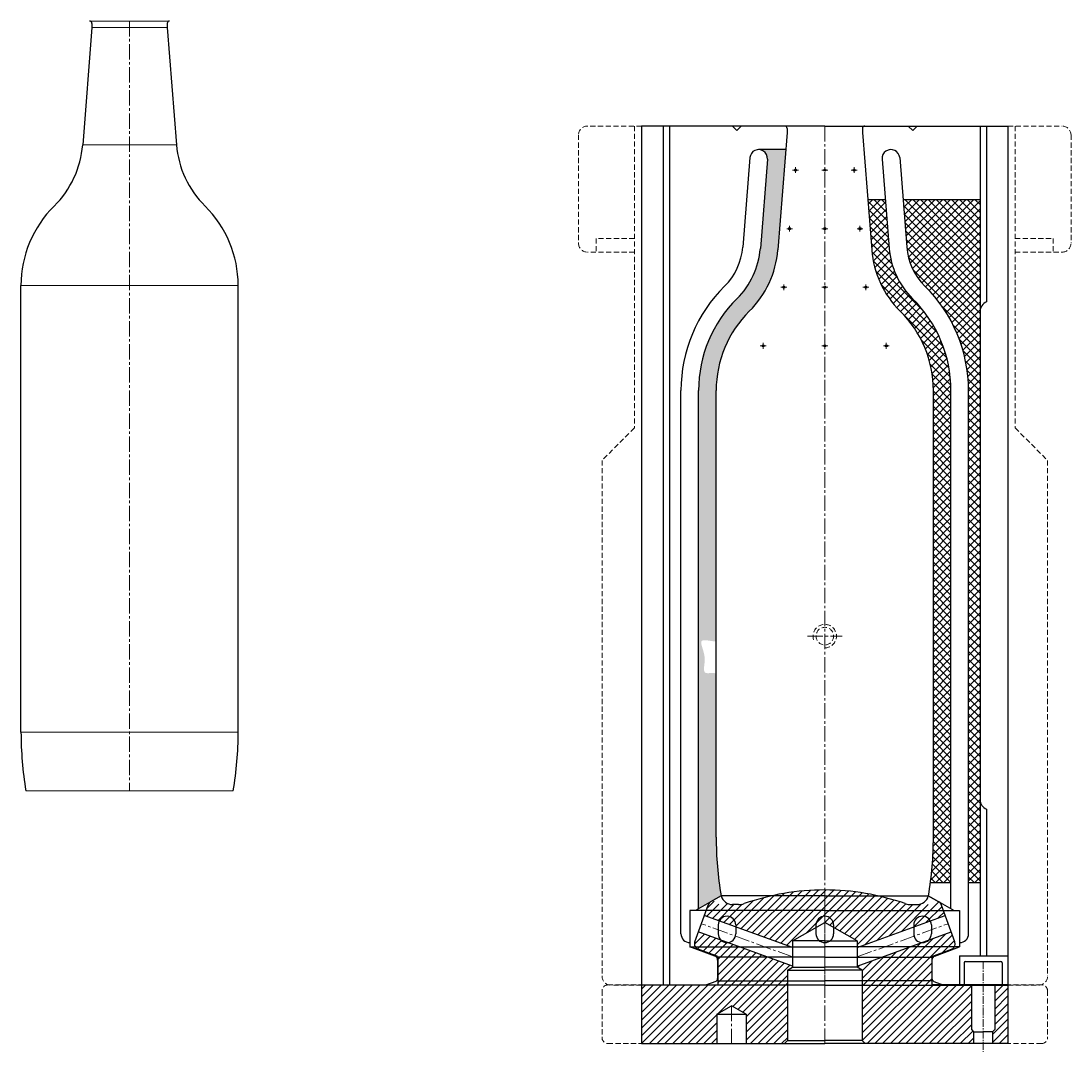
# Model space of a CAD drawing. Extents: x -409 to 884, y -94 to 506.
# Drawn here: x 526 to 884.2, y 89.7 to 441.4 of the extents above; entities that cross this region are included whole.
import ezdxf

# ---------------------------------------------------------------- set-up
doc = ezdxf.new("R2010")
doc.units = 0
doc.header["$LTSCALE"] = 7
doc.header["$MEASUREMENT"] = 0
doc.linetypes.add('CENTER2', pattern=[1.125, 0.75, -0.125, 0.125, -0.125])
doc.linetypes.add('HIDDEN', pattern=[0.375, 0.25, -0.125])
doc.layers.get('0').update_dxf_attribs({"linetype": 'CONTINUOUS', "lineweight": 15})
for name, color, linetype, lineweight in [('1', 1, 'CENTER2', 15), ('2', 2, 'HIDDEN', 15), ('3', 3, 'CONTINUOUS', 30), ('8', 251, 'CONTINUOUS', 15)]:
    doc.layers.add(name, color=color, linetype=linetype, lineweight=lineweight)

# ---------------------------------------------------------------- blocks, each defined once
blk = doc.blocks.new('A$C58FE73AA')
at = {"layer": '8'}
h = blk.add_hatch(dxfattribs=at)
h.set_pattern_fill('ANSI31', color=4, scale=15)
h.set_pattern_definition([(45, (-475.4905315174892, -327.8397682647778), (-1.325825214724776, 1.325825214724777), [])])
h.paths.add_polyline_path([(39.20000061478248, 12.87638858558421), (44.2000006147826, 15.76313993153281), (49.20000061478248, 12.87638858558461), (49.20000061478248, 2.87638858558455), (62.25000061478278, 2.876388585584493), (63.25000061478278, 3.876388585584493), (63.25000061478289, 27.87638858558466), (65.00000061478289, 28.88675155666641), (65.00000061478289, 29.24997085939856), (32.83434869703342, 40.95731072322656), (31.62061537321108, 37.62260582278498, 0.4142135623730909), (32.81596032813155, 35.05918029456188), (39.50000061478289, 32.62638858558455), (39.50000061478289, 22.87638858558455), (13.50000061478295, 22.87638858558432), (13.50000061478295, 2.876388585584607), (39.20000061478248, 2.87638858558455)])
h.paths.add_polyline_path([(76.00000061478289, 44.22724154667048), (76.00000061478289, 55.27638858558458, 0.08428087838683045), (48.52812610795382, 50.61255268773607, -0.08428087838684531), (46.5479839609896, 50.27638858559015), (44.54798396098971, 50.27638858559055, -0.1382005319483572), (42.45954578907612, 50.86487484502163, -0.4478549207148344), (38.07692440344255, 51.77638858559112), (37.0554635470117, 51.18664788516412, 0.1763269807084717), (36.17607830543989, 50.13863736424662), (34.88646955698749, 46.59546644794239), (65.00000061478289, 35.63503749425394), (65.00000061478289, 37.87638858558489)])
h.paths.add_polyline_path([(115.823922924126, 50.13863736424656, 0.176326980708466), (114.9445376825541, 51.18664788516412), (113.9230768261232, 51.77638858559112, -0.4478549207142843), (109.5404554404941, 50.86487484501833, -0.1382005319487367), (107.4520172685753, 50.27638858558458), (105.4520172685753, 50.27638858558458, -0.08428087838684316), (103.4718751216113, 50.6125526877309, 0.08428087838683136), (76.00000061478289, 55.27638858558458), (76.00000061478289, 44.22724154667048), (87.00000061478289, 37.87638858558489), (87.00000061478289, 35.63503749425394), (117.1135316725783, 46.59546644794239)])
h.paths.add_polyline_path([(125.9984658812415, 22.87638858558438), (112.5000006147829, 22.87638858558455), (112.5000006147829, 32.62638858558455), (119.1840409014342, 35.05918029456194, 0.4142135623730929), (120.3793858563548, 37.62260582278503), (119.1656525325324, 40.95731072322656), (87.00000061478278, 29.2499708593985), (87.00000061478278, 28.88675155666647), (88.75000061478289, 27.87638858558466), (88.750000614783, 3.876388585584493), (89.750000614783, 2.876388585584493), (125.9984658812417, 2.876388585584607), (125.9984658812415, 7.626388585584493)])
h.paths.add_polyline_path([(138.5000006147828, 22.87638858558427), (133.9984658812415, 22.87638858558432), (133.9984658812415, 7.62638858558455), (133.9984658812413, 2.876388585584607), (138.5000006147828, 2.876388585584607)])
h.paths.add_polyline_path([(133.9984658812415, 7.62638858558455), (133.2484658812417, 6.876388585584436), (133.2484658812428, 2.876388585584607), (133.9984658812413, 2.876388585584607)])
h.paths.add_polyline_path([(126.7484658812415, 6.876388585584266), (125.9984658812415, 7.62638858558455), (125.9984658812417, 2.876388585584607), (126.7484658812414, 2.876388585584607)])
h.paths.add_polyline_path([(39.31785775763962, 19.25356099289144), (47.33214347192535, 19.25356099289144), (47.33214347192535, 23.75356099289144), (39.31785775763962, 23.75356099289144)], flags=24)
h.paths.add_polyline_path([(56.99191102051208, 5.297817157013185), (56.99191102051208, 10.45496001415603), (52.49191102051208, 10.45496001415603), (52.49191102051208, 5.297817157013185)], flags=24)
h.paths.add_polyline_path([(97.90049541583659, 12.39781715701309), (97.90049541583659, 18.35496001415595), (93.40049541583659, 18.35496001415595), (93.40049541583659, 12.39781715701309)], flags=24)
h.paths.add_polyline_path([(105.3331029481345, 17.45496001415614), (105.3331029481345, 23.29781715701324), (100.8331029481345, 23.29781715701324), (100.8331029481345, 17.45496001415614)], flags=24)
at = {"layer": '1', "color": 4}
for p, q in [((76.00000061478289, 55.27638858558458), (76.00000061478289, 2.876388585584493)), ((65.000000614783, 32.44250417682633), (33.86040912701048, 43.77638858558453)), ((87.00000061478278, 32.44250417682633), (118.1395921025554, 43.77638858558453)), ((44.20000061478248, 15.76313993153286), (44.20000061478248, 2.876388585584436))]:
    blk.add_line(p, q, dxfattribs=at)
at = {"layer": '1', "color": 4, "ltscale": 0.5}
blk.add_line((129.9984658812414, 30.8763885855841), (129.9984658812417, 2.107181558130833e-07), dxfattribs=at)
at = {"layer": '2', "color": 4}
for p, q in [((36.17607830543989, 50.13863736424656), (36.42504860881991, 50.82267765089796)), ((37.05546354701181, 51.18664788516412), (36.42504860881991, 50.82267765089796)), ((114.944537682554, 51.18664788516412), (115.5749526207458, 50.82267765089796)), ((115.8239229241258, 50.13863736424656), (115.5749526207458, 50.82267765089796)), ((2.000000614782891, 22.87638858558427), (13.50000061478295, 22.87638858558432)), ((150.0000006147829, 22.87638858558427), (138.5000006147828, 22.87638858558432)), ((6.147828912617115e-07, 20.87638858558427), (6.147828912617115e-07, 4.876388585584607)), ((152.0000006147829, 20.87638858558427), (152.0000006147828, 4.876388585584607)), ((2.000000614782891, 2.876388585584607), (13.50000061478289, 2.876388585584607)), ((150.0000006147829, 2.876388585584607), (138.5000006147829, 2.876388585584607))]:
    blk.add_line(p, q, dxfattribs=at)
for centre, start, end in [((2.000000614782891, 20.87638858558427), 90, 180), ((150.0000006147829, 20.87638858558427), 0, 90), ((2.000000614782891, 4.876388585584607), 180, 270), ((150.0000006147829, 4.876388585584607), 270, 0)]:
    blk.add_arc(centre, 2, start, end, dxfattribs=at)
at = {"layer": '3', "color": 4}
for p, q in [((40.67500061477352, 53.27638858557816), (37.0554635470117, 51.18664788516412)), ((57.86251142829207, 53.27638858558799), (40.67500061478285, 53.27638858559123)), ((46.54798396098971, 50.27638858559015), (44.54798396098971, 50.27638858559055)), ((94.13748980125803, 53.27638858558799), (111.3250006147829, 53.27638858559123)), ((105.4520172685753, 50.27638858558458), (107.4520172685753, 50.27638858558458)), ((111.3250006147923, 53.27638858557816), (114.9445376825541, 51.18664788516412)), ((31.62061537321108, 37.62260582278503), (36.17607830543989, 50.13863736424656)), ((65.000000614783, 35.63503749425388), (34.88646955698749, 46.59546644794239)), ((87.00000061478278, 35.63503749425388), (117.1135316725783, 46.59546644794239)), ((120.3793858563548, 37.62260582278503), (115.8239229241258, 50.13863736424656)), ((65.00000061478289, 37.87638858558489), (76.00000061478289, 44.22724154667048)), ((65.00000061478289, 37.87638858558489), (76.00000061478289, 44.22724154667048)), ((87.00000061478289, 37.87638858558489), (76.00000061478289, 44.22724154667048)), ((65.000000614783, 29.2499708593985), (32.83434869703342, 40.95731072322656)), ((87.00000061478278, 29.2499708593985), (119.1656525325323, 40.95731072322656)), ((76.00000061478289, 37.87638858558489), (65.00000061478289, 37.87638858558489)), ((65.00000061478289, 37.87638858558489), (65.00000061478289, 28.88675155666647)), ((76.00000061478289, 37.87638858558489), (65.00000061478289, 37.87638858558489)), ((76.00000061478289, 37.87638858558489), (87.00000061478289, 37.87638858558489)), ((87.00000061478289, 37.87638858558489), (87.00000061478278, 28.88675155666647)), ((39.50000061478289, 32.62638858558455), (32.8159603281315, 35.05918029456183)), ((112.5000006147829, 32.62638858558455), (119.1840409014342, 35.05918029456183)), ((63.25000061478278, 27.87638858558461), (65.000000614783, 28.88675155666647)), ((65.000000614783, 28.88675155666647), (76.00000061478289, 28.88675155666647)), ((87.00000061478278, 28.88675155666647), (76.00000061478289, 28.88675155666647)), ((88.750000614783, 27.87638858558461), (87.00000061478278, 28.88675155666647)), ((123.9984658812414, 30.87638858558438), (135.9984658812414, 30.87638858558398)), ((63.25000061478266, 27.87638858558449), (76.00000061478266, 27.87638858558449)), ((88.750000614783, 27.87638858558461), (76.00000061478312, 27.87638858558449)), ((13.50000061478295, 22.87638858558438), (13.50000061478295, 2.876388585584664)), ((13.50000061478295, 22.87638858558432), (39.50000061478289, 22.87638858558455)), ((138.5000006147828, 22.87638858558427), (112.5000006147829, 22.87638858558455)), ((138.5000006147828, 22.87638858558438), (138.5000006147828, 2.87638858558455)), ((39.2000006147826, 12.87638858558427), (44.2000006147826, 15.76313993153275)), ((49.20000061478248, 12.87638858558461), (44.20000061478271, 15.76313993153275)), ((39.20000061478328, 12.8763885855854), (49.20000061478248, 12.87638858558461)), ((125.9984658812415, 7.62638858558455), (126.7484658812415, 6.876388585584266)), ((133.9984658812415, 7.62638858558455), (133.2484658812417, 6.876388585584436)), ((63.25000061478278, 3.876388585584493), (62.25000061478278, 2.876388585584493)), ((63.25000061478278, 3.876388585584493), (76.00000061478266, 3.876388585584493)), ((88.750000614783, 3.876388585584493), (76.00000061478312, 3.876388585584493)), ((88.750000614783, 3.876388585584493), (89.750000614783, 2.876388585584493)), ((126.7484658812415, 6.876388585584266), (129.9984658812415, 6.876388585584436)), ((126.7484658812415, 6.876388585584266), (126.7484658812414, 2.87638858558455)), ((133.2484658812417, 6.876388585584436), (129.9984658812415, 6.87638858558455)), ((133.2484658812417, 6.876388585584436), (133.2484658812428, 2.87638858558455)), ((13.50000061478289, 2.876388585584607), (76.00000061478266, 2.876388585584493)), ((138.5000006147829, 2.876388585584607), (76.00000061478312, 2.876388585584493))]:
    blk.add_line(p, q, dxfattribs=at)
at = {"layer": '3', "color": 4, "ltscale": 0.5}
for p, q in [((39.50000061478289, 32.62638858558455), (39.50000061478289, 22.87638858558455)), ((112.5000006147829, 32.62638858558455), (112.5000006147829, 22.87638858558455)), ((123.4984658812412, 30.37638858558432), (123.4984658812415, 22.87638858558432)), ((136.4984658812413, 30.3763885855841), (136.4984658812415, 22.87638858558415)), ((63.25000061478289, 27.87638858558444), (63.25000061478278, 3.876388585584493)), ((88.75000061478289, 27.87638858558455), (88.750000614783, 3.876388585584493)), ((125.9984658812415, 22.87638858558432), (125.9984658812415, 7.626388585584493)), ((133.9984658812415, 22.87638858558427), (133.9984658812415, 7.62638858558455)), ((39.20000061478248, 12.87638858558421), (39.20000061478248, 2.876388585584436)), ((49.20000061478248, 12.87638858558461), (49.20000061478248, 2.876388585584436))]:
    blk.add_line(p, q, dxfattribs=at)
at = {"layer": '3', "color": 4}
for centre, radius, start, end in [((76.00000061477107, -27.96573991196402), 83.2421284975486, 89.99999999998697, 109.2702134542811), ((76.00000061477914, -27.96573991196402), 83.2421284975486, 70.72978654570758, 89.99999999999675), ((38.0554635470117, 49.45459707759522), 2, 120.0000000000005, 160.0000000000005), ((44.54798396099051, 54.27638858559055), 4, 194.47751218592, 269.999999999987), ((46.54798396099085, 56.27638858559015), 6, 269.999999999987, 289.270213454281), ((105.4520172685753, 56.27638858558458), 6, 250.7297865457076, 270), ((107.4520172685753, 54.27638858558458), 4, 270, 345.5224878140697), ((113.9445376825541, 49.45459707759522), 2, 19.99999999999648, 59.99999999999946), ((33.50000061478289, 36.93856553613369), 2, 160.0000000000005, 250.0000000000005), ((118.5000006147829, 36.93856553613369), 2, 290.0000000000037, 19.99999999999648), ((123.9984658812414, 30.37638858558432), 0.5, 90, 180)]:
    blk.add_arc(centre, radius, start, end, dxfattribs=at)
at = {"layer": '3', "color": 4, "ltscale": 0.5}
blk.add_arc((135.9984658812414, 30.3763885855841), 0.5, 0, 90, dxfattribs=at)
blk = doc.blocks.new('A$C1FF87E28')
at = {"layer": '8'}
h = blk.add_hatch(dxfattribs=at)
h.set_pattern_fill('DOTS', color=256, scale=15)
h.set_pattern_definition([(0, (-229.2560756826887, 5.524689493625374), (0.46875, 0.9375), [0, -0.9375])])
h.paths.add_polyline_path([(68.78781716169425, 276.4769556047732), (68.92715867925716, 284.582900907303), (65.17771261421035, 284.647354032167), (65.03837109664744, 276.5414087296371)], flags=24)
h.paths.add_polyline_path([(42.34285739557907, 154.4209511372199), (45.5571431098648, 154.4209511372199), (45.5571431098648, 158.9209511372199), (42.34285739557907, 158.9209511372199)], flags=24)
h.paths.add_polyline_path([(46.38829575380458, 31.23191397146989), (46.38829575380458, 39.05334254289846), (42.63829575380458, 39.05334254289846), (42.63829575380458, 31.23191397146989)], flags=24)
edge = h.paths.add_edge_path()
edge.add_line((46.95000025272208, 106.2801713184245), (46.86616933435721, 106.3049625335512))
edge.add_line((46.86616933435721, 106.3049625335512), (46.78316725007545, 106.3284138693048))
edge.add_line((46.78316725007545, 106.3284138693048), (46.70076010047126, 106.3504349940263))
edge.add_line((46.70076010047126, 106.3504349940263), (46.61871398615409, 106.3709355760528))
edge.add_line((46.61871398615409, 106.3709355760528), (46.53679500770835, 106.3898252837269))
edge.add_line((46.53679500770835, 106.3898252837269), (46.45476926574423, 106.4070137853863))
edge.add_line((46.45476926574423, 106.4070137853863), (46.37240286085802, 106.4224107493711))
edge.add_line((46.37240286085802, 106.4224107493711), (46.28946189364876, 106.4359258440217))
edge.add_line((46.28946189364876, 106.4359258440217), (46.2057124647132, 106.4474687376772))
edge.add_line((46.2057124647132, 106.4474687376772), (46.12092067465414, 106.4569490986777))
edge.add_line((46.12092067465414, 106.4569490986777), (46.03490112640668, 106.4643099560306))
edge.add_line((46.03490112640668, 106.4643099560306), (45.94771045455713, 106.4696608119101))
edge.add_line((45.94771045455713, 106.4696608119101), (45.85948063842181, 106.4731629917752))
edge.add_line((45.85948063842181, 106.4731629917752), (45.77034368152192, 106.4749778377342))
edge.add_line((45.77034368152192, 106.4749778377342), (45.68043158737737, 106.4752666918957))
edge.add_line((45.68043158737737, 106.4752666918957), (45.58987635951149, 106.4741908963682))
edge.add_line((45.58987635951149, 106.4741908963682), (45.4988100014441, 106.4719117932602))
edge.add_line((45.4988100014441, 106.4719117932602), (45.40736451669829, 106.4685907246803))
edge.add_line((45.40736451669829, 106.4685907246803), (45.31567190879309, 106.4643890327368))
edge.add_line((45.31567190879309, 106.4643890327368), (45.22386418125149, 106.4594680595382))
edge.add_line((45.22386418125149, 106.4594680595382), (45.13207333759271, 106.4539891471933))
edge.add_line((45.13207333759271, 106.4539891471933), (45.04043138134551, 106.4481136378098))
edge.add_line((45.04043138134551, 106.4481136378098), (44.94907031601093, 106.4420028734977))
edge.add_line((44.94907031601093, 106.4420028734977), (44.85812214514226, 106.4358181963642))
edge.add_line((44.85812214514226, 106.4358181963642), (44.76771887224891, 106.4297209485189))
edge.add_line((44.76771887224891, 106.4297209485189), (44.67799250082436, 106.4238724720681))
edge.add_line((44.67799250082436, 106.4238724720681), (44.58907503441714, 106.4184341091227))
edge.add_line((44.58907503441714, 106.4184341091227), (44.50109847655136, 106.4135672017903))
edge.add_line((44.50109847655136, 106.4135672017903), (44.4141948307381, 106.4094330921794))
edge.add_line((44.4141948307381, 106.4094330921794), (44.32849610050044, 106.4061931223984))
edge.add_line((44.32849610050044, 106.4061931223984), (44.24413428936015, 106.4040086345559))
edge.add_line((44.24413428936015, 106.4040086345559), (44.1612414008419, 106.4030409707604))
edge.add_line((44.1612414008419, 106.4030409707604), (44.07994943846234, 106.4034514731205))
edge.add_line((44.07994943846234, 106.4034514731205), (44.00039040574438, 106.4054014837445))
edge.add_line((44.00039040574438, 106.4054014837445), (43.92269630620933, 106.4090523447411))
edge.add_line((43.92269630620933, 106.4090523447411), (43.84699914337904, 106.4145653982186))
edge.add_line((43.84699914337904, 106.4145653982186), (43.7734309207749, 106.4221019862857))
edge.add_line((43.7734309207749, 106.4221019862857), (43.70212364191804, 106.4318234510508))
edge.add_line((43.70212364191804, 106.4318234510508), (43.63320931032985, 106.4438911346223))
edge.add_line((43.63320931032985, 106.4438911346223), (43.5668199295315, 106.4584663791091))
edge.add_line((43.5668199295315, 106.4584663791091), (43.5030875030435, 106.4757105266192))
edge.add_line((43.5030875030435, 106.4757105266192), (43.44214403438849, 106.4957849192612))
edge.add_line((43.44214403438849, 106.4957849192612), (43.38412152708798, 106.5188508991437))
edge.add_line((43.38412152708798, 106.5188508991437), (43.32915198466117, 106.5450698083757))
edge.add_line((43.32915198466117, 106.5450698083757), (43.27736581024749, 106.5746011384038))
edge.add_line((43.27736581024749, 106.5746011384038), (43.22880990952302, 106.6075078254237))
edge.add_line((43.22880990952302, 106.6075078254237), (43.18340849736842, 106.6437109277752))
edge.add_line((43.18340849736842, 106.6437109277752), (43.14107598383953, 106.6831201656375))
edge.add_line((43.14107598383953, 106.6831201656375), (43.10172677898896, 106.7256452591919))
edge.add_line((43.10172677898896, 106.7256452591919), (43.0652752928732, 106.7711959286173))
edge.add_line((43.0652752928732, 106.7711959286173), (43.03163593554473, 106.8196818940945))
edge.add_line((43.03163593554473, 106.8196818940945), (43.00072311705964, 106.8710128758021))
edge.add_line((43.00072311705964, 106.8710128758021), (42.97245124747161, 106.9250985939213))
edge.add_line((42.97245124747161, 106.9250985939213), (42.94673473683412, 106.9818487686332))
edge.add_line((42.94673473683412, 106.9818487686332), (42.92348799520369, 107.0411731201143))
edge.add_line((42.92348799520369, 107.0411731201143), (42.90262543263356, 107.1029813685471))
edge.add_line((42.90262543263356, 107.1029813685471), (42.88406145917821, 107.1671832341114))
edge.add_line((42.88406145917821, 107.1671832341114), (42.86771048489157, 107.2336884369873))
edge.add_line((42.86771048489157, 107.2336884369873), (42.85348691982972, 107.302406697351))
edge.add_line((42.85348691982972, 107.302406697351), (42.84130517404537, 107.3732477353893))
edge.add_line((42.84130517404537, 107.3732477353893), (42.83107965759439, 107.4461212712755))
edge.add_line((42.83107965759439, 107.4461212712755), (42.82272478052994, 107.5209370251949))
edge.add_line((42.82272478052994, 107.5209370251949), (42.81615495290731, 107.5976047173241))
edge.add_line((42.81615495290731, 107.5976047173241), (42.81128458478042, 107.6760340678454))
edge.add_line((42.81128458478042, 107.6760340678454), (42.80802808620433, 107.7561347969341))
edge.add_line((42.80802808620433, 107.7561347969341), (42.80629986723289, 107.837816624774))
edge.add_line((42.80629986723289, 107.837816624774), (42.80601433792077, 107.9209892715458))
edge.add_line((42.80601433792077, 107.9209892715458), (42.80708590832245, 108.0055624574304))
edge.add_line((42.80708590832245, 108.0055624574304), (42.80942898849264, 108.0914459026027))
edge.add_line((42.80942898849264, 108.0914459026027), (42.8129579884851, 108.1785493272405))
edge.add_line((42.8129579884851, 108.1785493272405), (42.81758731835481, 108.2667824515371))
edge.add_line((42.81758731835481, 108.2667824515371), (42.82323138815593, 108.3560549956634))
edge.add_line((42.82323138815593, 108.3560549956634), (42.82980460794334, 108.4462766797941))
edge.add_line((42.82980460794334, 108.4462766797941), (42.83722138777131, 108.5373572241197))
edge.add_line((42.83722138777131, 108.5373572241197), (42.84539613769397, 108.6292063488202))
edge.add_line((42.84539613769397, 108.6292063488202), (42.85424326776547, 108.7217337740472))
edge.add_line((42.85424326776547, 108.7217337740472), (42.86367718804195, 108.8148492200313))
edge.add_line((42.86367718804195, 108.8148492200313), (42.87361230857488, 108.9084624069268))
edge.add_line((42.87361230857488, 108.9084624069268), (42.88396303941948, 109.0024830548644))
edge.add_line((42.88396303941948, 109.0024830548644), (42.8946437906348, 109.0968208841293))
edge.add_line((42.8946437906348, 109.0968208841293), (42.90556897226509, 109.1913856147886))
edge.add_line((42.90556897226509, 109.1913856147886), (42.91665299438063, 109.2860869671442))
edge.add_line((42.91665299438063, 109.2860869671442), (42.92781026702215, 109.3808346612768))
edge.add_line((42.92781026702215, 109.3808346612768), (42.93895520024847, 109.4755384173991))
edge.add_line((42.93895520024847, 109.4755384173991), (42.95000220411424, 109.5701079556791))
edge.add_line((42.95000220411424, 109.5701079556791), (42.96086568867469, 109.6644529963236))
edge.add_line((42.96086568867469, 109.6644529963236), (42.97146006398003, 109.7584832594859))
edge.add_line((42.97146006398003, 109.7584832594859), (42.98169974009187, 109.8521084653874))
edge.add_line((42.98169974009187, 109.8521084653874), (42.99149912705985, 109.9452383341593))
edge.add_line((42.99149912705985, 109.9452383341593), (43.00077263493773, 110.0377825859872))
edge.add_line((43.00077263493773, 110.0377825859872), (43.00943467378278, 110.1296509410822))
edge.add_line((43.00943467378278, 110.1296509410822), (43.0173996536472, 110.2207531195968))
edge.add_line((43.0173996536472, 110.2207531195968), (43.02458198458794, 110.3109988417236))
edge.add_line((43.02458198458794, 110.3109988417236), (43.03090791786008, 110.4003128029145))
edge.add_line((43.03090791786008, 110.4003128029145), (43.0363670073063, 110.4886997558091))
edge.add_line((43.0363670073063, 110.4886997558091), (43.0409698733194, 110.5761910954005))
edge.add_line((43.0409698733194, 110.5761910954005), (43.04472715055374, 110.66281823471))
edge.add_line((43.04472715055374, 110.66281823471), (43.0476494736651, 110.7486125867659))
edge.add_line((43.0476494736651, 110.7486125867659), (43.04974747730864, 110.8336055645738))
edge.add_line((43.04974747730864, 110.8336055645738), (43.05103179614071, 110.9178285811873))
edge.add_line((43.05103179614071, 110.9178285811873), (43.05151306481588, 111.0013130496083))
edge.add_line((43.05151306481588, 111.0013130496083), (43.05120191799006, 111.0840903828632))
edge.add_line((43.05120191799006, 111.0840903828632), (43.05010899031851, 111.1661919939839))
edge.add_line((43.05010899031851, 111.1661919939839), (43.04824491645701, 111.2476492959872))
edge.add_line((43.04824491645701, 111.2476492959872), (43.045620331061, 111.3284937019043))
edge.add_line((43.045620331061, 111.3284937019043), (43.0422458687853, 111.4087566247446))
edge.add_line((43.0422458687853, 111.4087566247446), (43.03813216428637, 111.4884694775475))
edge.add_line((43.03813216428637, 111.4884694775475), (43.03328985221913, 111.5676636733305))
edge.add_line((43.03328985221913, 111.5676636733305), (43.02772956723942, 111.6463706251156))
edge.add_line((43.02772956723942, 111.6463706251156), (43.0214619440016, 111.7246217459347))
edge.add_line((43.0214619440016, 111.7246217459347), (43.01449761716185, 111.8024484488052))
edge.add_line((43.01449761716185, 111.8024484488052), (43.00684722137714, 111.8798821467505))
edge.add_line((43.00684722137714, 111.8798821467505), (42.9985213913003, 111.9569542527967))
edge.add_line((42.9985213913003, 111.9569542527967), (42.98953076158864, 112.0336961799681))
edge.add_line((42.98953076158864, 112.0336961799681), (42.97988596689737, 112.1101393412836))
edge.add_line((42.97988596689737, 112.1101393412836), (42.96959764188193, 112.186315149776))
edge.add_line((42.96959764188193, 112.186315149776), (42.958676421196, 112.2622550184621))
edge.add_line((42.958676421196, 112.2622550184621), (42.94713293949786, 112.3379903603705))
edge.add_line((42.94713293949786, 112.3379903603705), (42.93497783143999, 112.4135525885254))
edge.add_line((42.93497783143999, 112.4135525885254), (42.92222173168113, 112.4889731159424))
edge.add_line((42.92222173168113, 112.4889731159424), (42.90887527487661, 112.5642833556496))
edge.add_line((42.90887527487661, 112.5642833556496), (42.89494909567912, 112.639514720674))
edge.add_line((42.89494909567912, 112.639514720674), (42.880453828746, 112.71469862404))
edge.add_line((42.880453828746, 112.71469862404), (42.86540010873068, 112.7898664787742))
edge.add_line((42.86540010873068, 112.7898664787742), (42.84979857029174, 112.865049697884))
edge.add_line((42.84979857029174, 112.865049697884), (42.8336598480816, 112.9402796944118))
edge.add_line((42.8336598480816, 112.9402796944118), (42.81699457675813, 113.0155878813675))
edge.add_line((42.81699457675813, 113.0155878813675), (42.79981339097515, 113.0910056717942))
edge.add_line((42.79981339097515, 113.0910056717942), (42.78212692539267, 113.166564478699))
edge.add_line((42.78212692539267, 113.166564478699), (42.76394581465968, 113.2422957150973))
edge.add_line((42.76394581465968, 113.2422957150973), (42.74528069343359, 113.3182307940474))
edge.add_line((42.74528069343359, 113.3182307940474), (42.72614219637296, 113.394401128535))
edge.add_line((42.72614219637296, 113.394401128535), (42.70654095812716, 113.4708381316176))
edge.add_line((42.70654095812716, 113.4708381316176), (42.68648761335766, 113.5475732162978))
edge.add_line((42.68648761335766, 113.5475732162978), (42.66599279671556, 113.6246377956058))
edge.add_line((42.66599279671556, 113.6246377956058), (42.64506714286773, 113.7020632825507))
edge.add_line((42.64506714286773, 113.7020632825507), (42.62372128644807, 113.7798810901844))
edge.add_line((42.62372128644807, 113.7798810901844), (42.60196586212976, 113.8581226315047))
edge.add_line((42.60196586212976, 113.8581226315047), (42.57981150456243, 113.9368193195553))
edge.add_line((42.57981150456243, 113.9368193195553), (42.55726884840976, 114.0160025673321))
edge.add_line((42.55726884840976, 114.0160025673321), (42.53434852831049, 114.095703787908))
edge.add_line((42.53434852831049, 114.095703787908), (42.51106117893494, 114.1759543942507))
edge.add_line((42.51106117893494, 114.1759543942507), (42.48741743492792, 114.2567857994523))
edge.add_line((42.48741743492792, 114.2567857994523), (42.46342793094601, 114.3382294164685))
edge.add_line((42.46342793094601, 114.3382294164685), (42.439103301648, 114.4203166583745))
edge.add_line((42.439103301648, 114.4203166583745), (42.41445418169945, 114.5030789381207))
edge.add_line((42.41445418169945, 114.5030789381207), (42.3894912057475, 114.5865476687928))
edge.add_line((42.3894912057475, 114.5865476687928), (42.36422500844122, 114.6707542634142))
edge.add_line((42.36422500844122, 114.6707542634142), (42.33866622444123, 114.7557301349967))
edge.add_line((42.33866622444123, 114.7557301349967), (42.31282548840295, 114.8415066965642))
edge.add_line((42.31282548840295, 114.8415066965642), (42.28671343498195, 114.9281153611406))
edge.add_line((42.28671343498195, 114.9281153611406), (42.26034069883366, 115.0155875417497))
edge.add_line((42.26034069883366, 115.0155875417497), (42.23371791461352, 115.1039546514156))
edge.add_line((42.23371791461352, 115.1039546514156), (42.20685571697703, 115.1932481031621))
edge.add_line((42.20685571697703, 115.1932481031621), (42.17976474057974, 115.2834993100131))
edge.add_line((42.17976474057974, 115.2834993100131), (42.15245562007698, 115.3747396849926))
edge.add_line((42.15245562007698, 115.3747396849926), (42.1249389901285, 115.4670006410955))
edge.add_line((42.1249389901285, 115.4670006410955), (42.09722922052259, 115.5603101298302))
edge.add_line((42.09722922052259, 115.5603101298302), (42.06947547622133, 115.6545711796389))
edge.add_line((42.06947547622133, 115.6545711796389), (42.04199623159224, 115.7495299095451))
edge.add_line((42.04199623159224, 115.7495299095451), (42.01512071163876, 115.8449224753392))
edge.add_line((42.01512071163876, 115.8449224753392), (41.98917814137872, 115.9404850327733))
edge.add_line((41.98917814137872, 115.9404850327733), (41.96449774582265, 116.0359537376087))
edge.add_line((41.96449774582265, 116.0359537376087), (41.94140874998322, 116.1310647456097))
edge.add_line((41.94140874998322, 116.1310647456097), (41.92024037887205, 116.2255542125328))
edge.add_line((41.92024037887205, 116.2255542125328), (41.90132185750031, 116.3191582941463))
edge.add_line((41.90132185750031, 116.3191582941463), (41.88498241088132, 116.4116131462069))
edge.add_line((41.88498241088132, 116.4116131462069), (41.87155126402689, 116.5026549244765))
edge.add_line((41.87155126402689, 116.5026549244765), (41.86135764194887, 116.5920197847181))
edge.add_line((41.86135764194887, 116.5920197847181), (41.8547307696598, 116.6794438826901))
edge.add_line((41.8547307696598, 116.6794438826901), (41.85199987217158, 116.7646633741566))
edge.add_line((41.85199987217158, 116.7646633741566), (41.8534941744964, 116.8474144148775))
edge.add_line((41.8534941744964, 116.8474144148775), (41.85954290164625, 116.9274331606128))
edge.add_line((41.85954290164625, 116.9274331606128), (41.87047527863336, 117.0044557671266))
edge.add_line((41.87047527863336, 117.0044557671266), (41.88662053046994, 117.0782183901785))
edge.add_line((41.88662053046994, 117.0782183901785), (41.90830788216789, 117.1484571855305))
edge.add_line((41.90830788216789, 117.1484571855305), (41.93586655873929, 117.2149083089425))
edge.add_line((41.93586655873929, 117.2149083089425), (41.9696257851968, 117.2773079161775))
edge.add_line((41.9696257851968, 117.2773079161775), (42.00991478655192, 117.3353921629959))
edge.add_line((42.00991478655192, 117.3353921629959), (42.05706278781685, 117.3888972051585))
edge.add_line((42.05706278781685, 117.3888972051585), (42.11139901400401, 117.4375591984276))
edge.add_line((42.11139901400401, 117.4375591984276), (42.1732526901252, 117.4811142985639))
edge.add_line((42.1732526901252, 117.4811142985639), (42.24294973557176, 117.5193008959382))
edge.add_line((42.24294973557176, 117.5193008959382), (42.32054802420436, 117.5520385804573))
edge.add_line((42.32054802420436, 117.5520385804573), (42.40564397776257, 117.5795588849678))
edge.add_line((42.40564397776257, 117.5795588849678), (42.49778841566427, 117.6021241696142))
edge.add_line((42.49778841566427, 117.6021241696142), (42.59653215732783, 117.6199967945414))
edge.add_line((42.59653215732783, 117.6199967945414), (42.70142602217123, 117.633439119894))
edge.add_line((42.70142602217123, 117.633439119894), (42.81202082961266, 117.6427135058166))
edge.add_line((42.81202082961266, 117.6427135058166), (42.9278673990687, 117.6480823124538))
edge.add_line((42.9278673990687, 117.6480823124538), (43.04851654995957, 117.6498078999505))
edge.add_line((43.04851654995957, 117.6498078999505), (43.17351910170316, 117.6481526284511))
edge.add_line((43.17351910170316, 117.6481526284511), (43.3024258737168, 117.6433788581005))
edge.add_line((43.3024258737168, 117.6433788581005), (43.43478768541888, 117.6357489490432))
edge.add_line((43.43478768541888, 117.6357489490432), (43.57015535622554, 117.6255252614241))
edge.add_line((43.57015535622554, 117.6255252614241), (43.70807970555899, 117.6129701553873))
edge.add_line((43.70807970555899, 117.6129701553873), (43.84811155283512, 117.5983459910779))
edge.add_line((43.84811155283512, 117.5983459910779), (43.98980171746888, 117.5819151286411))
edge.add_line((43.98980171746888, 117.5819151286411), (44.1327010188823, 117.5639399282204))
edge.add_line((44.1327010188823, 117.5639399282204), (44.27636027649544, 117.5446827499619))
edge.add_line((44.27636027649544, 117.5446827499619), (44.42033030972334, 117.524405954008))
edge.add_line((44.42033030972334, 117.524405954008), (44.56416193798213, 117.5033719005054))
edge.add_line((44.56416193798213, 117.5033719005054), (44.7074059806929, 117.4818429495985))
edge.add_line((44.7074059806929, 117.4818429495985), (44.84961325728602, 117.4600814614273))
edge.add_line((44.84961325728602, 117.4600814614273), (44.99033458713672, 117.4383497961488))
edge.add_line((44.99033458713672, 117.4383497961488), (45.12912078970402, 117.416910313895))
edge.add_line((45.12912078970402, 117.416910313895), (45.26552268441168, 117.3960253748163))
edge.add_line((45.26552268441168, 117.3960253748163), (45.3990910906457, 117.3759573390554))
edge.add_line((45.3990910906457, 117.3759573390554), (45.52937682783443, 117.3569685667599))
edge.add_line((45.52937682783443, 117.3569685667599), (45.65593071541383, 117.3393214180693))
edge.add_line((45.65593071541383, 117.3393214180693), (45.77830357278452, 117.3232782531335))
edge.add_line((45.77830357278452, 117.3232782531335), (45.89604621936553, 117.3091014320946))
edge.add_line((45.89604621936553, 117.3091014320946), (46.00870947458282, 117.2970533150972))
edge.add_line((46.00870947458282, 117.2970533150972), (46.11605317680119, 117.2873609776867))
edge.add_line((46.11605317680119, 117.2873609776867), (46.21912369342209, 117.280034315762))
edge.add_line((46.21912369342209, 117.280034315762), (46.31945648951057, 117.2750006603864))
edge.add_line((46.31945648951057, 117.2750006603864), (46.41858797788467, 117.2721871826329))
edge.add_line((46.41858797788467, 117.2721871826329), (46.51805457136373, 117.2715210535737))
edge.add_line((46.51805457136373, 117.2715210535737), (46.61939268276933, 117.2729294442816))
edge.add_line((46.61939268276933, 117.2729294442816), (46.72413872491649, 117.276339525829))
edge.add_line((46.72413872491649, 117.276339525829), (46.83382911062984, 117.2816784692885))
edge.add_line((46.83382911062984, 117.2816784692885), (46.95000025272208, 117.2888734457323))
edge.add_line((46.95000025272208, 117.2888734457323), (46.95000025272208, 202.8500012043363))
edge.add_arc((84.95000025272208, 202.8500012043363), 38.00000000000001, 134.626034386044, 180.0000000000001, ccw=False)
edge.add_arc((35.00811634780996, 253.448112061848), 33.09402640391641, 314.6260343860441, 355.4972500484117)
edge.add_line((68.00000025272203, 250.8500012043362), (70.69325025272212, 285.0500012043362))
edge.add_line((70.69325025272212, 285.0500012043362), (61.42913635462878, 285.0500012043366))
edge.add_arc((61.42913635462878, 282.0500012043364), 3.000000000000214, -4.502749951588612, 90, ccw=False)
edge.add_line((64.41987705528373, 281.8144803741598), (62.01851885141275, 251.3210428646895))
edge.add_arc((35.00811634781013, 253.4481120618483), 27.09402640391643, 314.6260343860438, 355.4972500484117, ccw=False)
edge.add_arc((84.95000025272196, 202.8500012043362), 44.00000000000003, 134.6260343860436, 179.9999999999997)
edge.add_line((40.95000025272196, 202.8500012043364), (40.95000025272105, 26.01883436136347))
edge.add_line((40.95000025272105, 26.01883436136347), (48.62500025272226, 30.45000120433556))
edge.add_arc((167.1904853273442, 50.45000120433625), 120.2404850746222, 180, 189.5746989405661, ccw=False)
edge.add_line((46.95000025272208, 50.45000120433639), (46.95000025272208, 106.2801713184245))
h = blk.add_hatch(dxfattribs=at)
h.set_pattern_fill('ANSI37', color=256, scale=15)
h.set_pattern_definition([(45, (-229.2560756826887, 5.524689493625374), (-1.325825214724776, 1.325825214724777), []), (135, (-229.2560756826887, 5.524689493625374), (-1.325825214724777, -1.325825214724776), [])])
h.paths.add_polyline_path([(105.9814816540318, 251.3210428646893), (104.6640761847845, 268.0500012043362), (98.64550025272217, 268.0500012043362), (100.0000002527223, 250.8500012043362, 0.1802492140423284), (109.744107822386, 229.8948643221119, -0.2006092137998352), (121.0500002527222, 202.8500012043362), (121.0500002527222, 50.45000120433647, -0.03222332702386778), (120.0532644942819, 35.00000120433617), (127.0500002527222, 35.00000120433623), (127.0500002527222, 202.8500012043362, 0.2006092137998352), (113.9589669123329, 234.1651058670238, -0.1802492140423284)])
h.paths.add_polyline_path([(136.9999925238245, 268.0500012043362), (110.6826521168468, 268.0500012043362), (111.9629630553413, 251.7920845250425, 0.1802492140423289), (118.1738260022797, 238.4353474119358, -0.2006092137998356), (133.0500002527222, 202.8500012043362), (133.0500002527221, 35.00000120433626), (136.9999925238245, 35.00000120433623)])
h.paths.add_polyline_path([(125.9100382181576, 139.4463383097922), (125.9100382181576, 147.553481166935), (122.1600382181576, 147.553481166935), (122.1600382181576, 139.4463383097922)], flags=24)
h.paths.add_polyline_path([(136.8223334713238, 139.4463383097922), (136.8223334713238, 147.553481166935), (133.0723334713238, 147.553481166935), (133.0723334713238, 139.4463383097922)], flags=24)
h.paths.add_polyline_path([(135.917945229044, 147.7710887345184), (135.917945229044, 155.112755401185), (133.292945229044, 155.112755401185), (133.292945229044, 147.7710887345184)], flags=24)
h.paths.add_polyline_path([(125.0056499758779, 147.7710887345184), (125.0056499758779, 155.112755401185), (122.3806499758779, 155.112755401185), (122.3806499758779, 147.7710887345184)], flags=24)
at = {"layer": '1'}
for p, q in [((84.0000002527222, 293.0500012043362), (84.0000002527222, 1.204336050442123e-06)), ((73.0000002527222, 278.0500012043362), (75.0000002527222, 278.0500012043362)), ((74.0000002527222, 279.0500012043362), (74.0000002527222, 277.0500012043362)), ((83.0000002527222, 278.0500012043362), (85.0000002527222, 278.0500012043362)), ((95.0000002527222, 278.0500012043362), (93.0000002527222, 278.0500012043362)), ((94.0000002527222, 279.0500012043362), (94.0000002527222, 277.0500012043362)), ((71.0000002527222, 258.0500012043362), (73.0000002527222, 258.0500012043362)), ((72.0000002527222, 259.0500012043362), (72.0000002527222, 257.0500012043362)), ((83.0000002527222, 258.0500012043362), (85.0000002527222, 258.0500012043362)), ((97.0000002527222, 258.0500012043362), (95.0000002527222, 258.0500012043362)), ((96.0000002527222, 259.0500012043362), (96.0000002527222, 257.0500012043362)), ((69.0000002527222, 238.0500012043362), (71.0000002527222, 238.0500012043362)), ((70.0000002527222, 239.0500012043362), (70.0000002527222, 237.0500012043362)), ((83.0000002527222, 238.0500012043362), (85.0000002527222, 238.0500012043362)), ((99.0000002527222, 238.0500012043362), (97.0000002527222, 238.0500012043362)), ((98.0000002527222, 239.0500012043362), (98.0000002527222, 237.0500012043362)), ((63.0000002527222, 219.0500012043362), (63.0000002527222, 217.0500012043362)), ((105.0000002527222, 219.0500012043362), (105.0000002527222, 217.0500012043362)), ((62.0000002527222, 218.0500012043362), (64.0000002527222, 218.0500012043362)), ((83.0000002527222, 218.0500012043362), (85.0000002527222, 218.0500012043362)), ((106.0000002527222, 218.0500012043362), (104.0000002527222, 218.0500012043362)), ((78.12480354069419, 119.0500012043362), (89.89181592910177, 119.0500012043361))]:
    blk.add_line(p, q, dxfattribs=at)
at = {"layer": '2'}
for p, q in [((21.5000002527222, 293.0500012043362), (3.000000252722202, 293.0500012043362)), ((19.05000025272216, 293.0500012043362), (19.05000025272216, 190.0500012043362)), ((146.5000002527222, 293.0500012043362), (165.0000002527223, 293.0500012043362)), ((148.9500002527222, 293.0500012043362), (148.9500002527222, 190.0500012043362)), ((2.527222022763453e-07, 290.0500012043362), (2.527219749026699e-07, 253.0500012043362)), ((168.0000002527223, 290.0500012043362), (168.0000002527219, 253.0500012043361)), ((19.05000025272238, 254.7500012043362), (6.050000252722384, 254.7500012043362)), ((6.050000252722384, 254.7500012043362), (6.050000252722612, 250.0500012043361)), ((148.950000252722, 254.7500012043362), (161.950000252722, 254.7500012043362)), ((161.950000252722, 254.7500012043362), (161.9500002527218, 250.0500012043361)), ((19.05000025272238, 250.0500012043361), (3.000000252722089, 250.0500012043361)), ((148.950000252722, 250.0500012043361), (165.0000002527221, 250.0500012043361)), ((19.05000025272216, 190.0500012043362), (8.00000025272243, 179.0000012043362)), ((148.9500002527222, 190.0500012043362), (160.000000252722, 179.0000012043362)), ((8.000000252722373, 179.0000012043361), (8.000000252722174, 3.000001204336169)), ((160.000000252722, 179.0000012043361), (160.0000002527225, 3.000001204336173)), ((21.5000002527222, 1.204336165017139e-06), (11.0000002527222, 1.204336165017139e-06)), ((146.5000002527222, 1.204336165017139e-06), (157.0000002527224, 1.204336165017139e-06))]:
    blk.add_line(p, q, dxfattribs=at)
blk.add_circle((84.0000002527222, 119.0500012043361), 3, dxfattribs=at)
for centre, radius, start, end in [((3.000000252722202, 290.0500012043362), 3, 90, 180), ((165.0000002527223, 290.0500012043362), 3, 0, 90), ((3.000000252722089, 253.0500012043361), 3, 180, 270), ((165.0000002527221, 253.0500012043361), 3, 270, 0), ((84.0000002527222, 119.0500012043361), 4, 270, 206.7051402965724), ((11.0000002527222, 3.000001204336165), 3, 180, 270), ((157.0000002527224, 3.000001204336165), 3, 270, 0)]:
    blk.add_arc(centre, radius, start, end, dxfattribs=at)
at = {"layer": '3'}
for p, q in [((84.0000002527222, 293.0500012043362), (21.50000025272197, 293.0500012043362)), ((21.50000025272217, 293.0500012043362), (21.50000025272223, 1.204336165017139e-06)), ((28.81618512736839, 293.0500012043362), (28.81618512736844, 1.204336151694463e-06)), ((31.00000798161989, 293.0500012043362), (31.00000798161994, 1.204336148141749e-06)), ((54.0000002527222, 291.5500012043362), (52.50000025272266, 293.0500012043362)), ((54.0000002527222, 291.5500012043362), (55.50000025272175, 293.0500012043362)), ((71.15000025272212, 290.8500012043364), (68.00000025272215, 250.8500012043363)), ((71.15000025272212, 292.2500012043364), (71.15000025272212, 290.8500012043364)), ((84.0000002527222, 293.0500012043362), (146.5000002527224, 293.0500012043362)), ((96.85000025272217, 292.2500012043364), (96.85000025272217, 290.8500012043364)), ((96.85000025272217, 290.8500012043364), (100.0000002527221, 250.8500012043363)), ((114.0000002527222, 291.5500012043362), (112.5000002527227, 293.0500012043362)), ((114.0000002527222, 291.5500012043362), (115.5000002527217, 293.0500012043362)), ((136.9999925238245, 293.0500012043362), (136.9999925238245, 10.00000120433615)), ((139.183815378076, 293.0500012043362), (139.1838153780761, 233.0500012043362)), ((146.5000002527222, 293.0500012043362), (146.5000002527221, 1.204336165017139e-06)), ((70.58175700947896, 285.0500012043362), (61.42913635462878, 285.0500012043362)), ((58.43839565397423, 282.285522034513), (56.0370374501033, 251.7920845250427)), ((64.41987705528373, 281.8144803741598), (62.01851885141281, 251.3210428646895)), ((103.5801234501609, 281.8144803741597), (105.9814816540317, 251.3210428646894)), ((109.5616048514704, 282.2855220345128), (111.9629630553412, 251.7920845250425)), ((98.64550025272223, 268.0500012043362), (104.6640761847844, 268.0500012043362)), ((110.6826521168468, 268.0500012043362), (136.9999925238245, 268.0500012043362)), ((34.95000025272111, 17.50000120433616), (34.95000025272196, 202.8500012043365)), ((40.95000025272105, 26.01883436136437), (40.95000025272196, 202.8500012043365)), ((46.95000025272208, 50.45000120433616), (46.95000025272208, 202.8500012043363)), ((121.0500002527222, 50.45000120433616), (121.0500002527222, 202.8500012043363)), ((127.0500002527222, 26.01883436136415), (127.0500002527222, 202.8500012043363)), ((133.0500002527221, 17.50000120433591), (133.0500002527222, 202.8500012043363)), ((139.1838153780761, 60.00000120433618), (139.1838153780761, 10.00000120433615)), ((120.0532644942819, 35.00000120433617), (127.0500002527222, 35.00000120433624)), ((133.0500002527221, 35.00000120433621), (136.9999925238245, 35.00000120433621)), ((48.6250002527222, 30.45000120433551), (39.87813368295997, 25.39999141621502)), ((84.00000025272226, 30.45000120433627), (48.62500025272215, 30.45000120433546)), ((84.00000025272192, 30.45000120433627), (119.3750002527223, 30.45000120433545)), ((119.3750002527222, 30.45000120433551), (128.1218668224844, 25.39999141621502)), ((84.00000025272232, 25.40000120433614), (38.00000025272249, 25.4000012043362)), ((38.00000025272249, 25.4000012043362), (38.00000025272226, 12.99951991815168)), ((84.00000025272209, 25.40000120433614), (130.0000002527219, 25.4000012043362)), ((130.0000002527219, 25.4000012043362), (130.0000002527221, 12.99951991815168)), ((47.64748775535958, 20.50000120433608), (47.64748775535958, 17.50000120433608)), ((53.64748775535952, 20.50000120433608), (53.64748775535958, 17.50000120433608)), ((81.00000025272215, 20.50000120433608), (81.00000025272215, 17.50000120433608)), ((87.00000025272209, 20.50000120433608), (87.00000025272215, 17.50000120433608)), ((114.3525127500849, 20.50000120433608), (114.3525127500848, 17.50000120433608)), ((120.3525127500848, 20.50000120433608), (120.3525127500848, 17.50000120433608)), ((38.00000025272226, 12.99951991815168), (84.00000025272226, 12.9995199181518)), ((46.46303046771078, 9.91922882820051), (38.00000025272226, 12.99951991815168)), ((130.0000002527221, 12.99951991815168), (84.00000025272215, 12.9995199181518)), ((121.5369700377336, 9.91922882820051), (130.0000002527221, 12.99951991815168)), ((84.00000025272226, 9.56000120433611), (47.45000025272259, 9.56000120433611)), ((47.45000025272219, 8.509689897021637), (47.45000025272202, 2.200208742545719)), ((84.00000025272215, 9.56000120433611), (120.5500002527218, 9.56000120433611)), ((120.5500002527221, 8.509689897021637), (120.5500002527223, 2.200208742545719)), ((130.0000002527221, 10.00000120433614), (130.0000002527221, 1.204336030014019e-06)), ((130.000000252722, 10.00000120433614), (146.5000002527224, 10.00000120433617)), ((84.0000002527222, 1.204336051330301e-06), (21.50000025272197, 1.204336165017139e-06)), ((46.79202039604786, 1.260516121759842), (43.32878412354057, 1.204336165017139e-06)), ((47.45000025272236, 1.500001204336051), (84.00000025272209, 1.500001204336051)), ((120.5500002527219, 1.500001204336051), (84.0000002527222, 1.500001204336051)), ((84.0000002527222, 1.204336051330301e-06), (146.5000002527224, 1.204336165017139e-06)), ((121.2079801093964, 1.260516121759842), (124.6712163819037, 1.204336165017139e-06))]:
    blk.add_line(p, q, dxfattribs=at)
for centre in [(74.0000002527222, 278.0500012043362), (84.0000002527222, 278.0500012043362), (94.0000002527222, 278.0500012043362), (72.0000002527222, 258.0500012043362), (84.0000002527222, 258.0500012043362), (96.0000002527222, 258.0500012043362), (70.0000002527222, 238.0500012043362), (84.0000002527222, 238.0500012043362), (98.0000002527222, 238.0500012043362), (63.0000002527222, 218.0500012043362), (84.0000002527222, 218.0500012043362), (105.0000002527222, 218.0500012043362)]:
    blk.add_circle(centre, 0.35, dxfattribs=at)
for centre, radius, start, end in [((70.35000025272205, 292.2500012043364), 0.8, 0, 90), ((97.65000025272224, 292.2500012043364), 0.8, 90, 180), ((61.42913635462878, 282.0500012043364), 3.000000000000169, 355.4972500484113, 175.4972500484116), ((106.5708641508159, 282.0500012043363), 3.000000000000169, 4.502749951588048, 184.5027499515884), ((35.00811634781019, 253.4481120618483), 21.09402640391642, 314.6260343860452, 355.4972500484109), ((35.00811634781019, 253.4481120618483), 27.09402640391642, 314.6260343860452, 355.4972500484109), ((35.00811634781002, 253.4481120618481), 33.09402640391642, 314.6260343860405, 355.4972500484112), ((132.9918841576343, 253.4481120618481), 33.09402640391642, 184.5027499515888, 225.3739656139555), ((132.9918841576343, 253.4481120618481), 27.09402640391642, 184.5027499515888, 225.3739656139555), ((132.9918841576343, 253.4481120618481), 21.09402640391642, 184.5027499515888, 225.3739656139555), ((84.95000025272196, 202.8500012043362), 50, 134.6260343860452, 179.9999999999997), ((83.05000025272221, 202.8500012043363), 50, 0, 45.37396561395546), ((84.95000025272196, 202.8500012043362), 44, 134.6260343860452, 179.9999999999997), ((83.05000025272221, 202.8500012043363), 44, 0, 45.37396561395546), ((140.4999925238245, 229.8069042706924), 3.5, 112.0892620290457, 180), ((84.95000025272208, 202.8500012043363), 38, 134.6260343860405, 180), ((83.05000025272221, 202.8500012043363), 38, 0, 45.37396561395546), ((140.4999925238245, 63.24309813797993), 3.5, 180, 247.9107379709543), ((167.1904853273441, 50.4500012043363), 120.240485074622, 180, 189.5746989405675), ((0.8095151781001846, 50.4500012043363), 120.240485074622, 350.425301059434, 0), ((50.64748775535958, 20.50000120433608), 3.00000000000002, 0, 180), ((84.00000025272215, 20.50000120433608), 3.00000000000002, 0, 180), ((117.3525127500848, 20.50000120433608), 3.00000000000002, 0, 180), ((37.95000025272094, 17.50000120433614), 2.999999999999909, 179.9999999999997, 270.9549738737841), ((50.64748775535963, 17.50000120433608), 3.000000000000075, 180, 0), ((84.0000002527222, 17.50000120433608), 3.000000000000075, 180, 0), ((117.3525127500848, 17.50000120433608), 3.000000000000075, 180, 0), ((130.0500002527223, 17.50000120433591), 2.999999999999909, 269.0450261262127, 359.9999999999999), ((45.9500002527223, 8.509689897021637), 1.5, 0, 69.99999999999646), ((122.0500002527221, 8.509689897021637), 1.5, 110.0000000000035, 180), ((46.45000025272213, 2.200208742545776), 1, 290.0000000000017, 3.256887993818641e-12), ((121.5500002527222, 2.200208742545776), 1, 179.9999999999968, 249.9999999999982)]:
    blk.add_arc(centre, radius, start, end, dxfattribs=at)

msp = doc.modelspace()

# ---------------------------------------------------------------- linework, layer by layer
for p, q in [((563.0792269418121, 441.4140053637411), (549.429226941812, 441.4140053637411)), ((563.0792269418121, 441.4140053637411), (576.7292269418122, 441.4140053637411)), ((563.0792269418121, 439.2140053637411), (550.229226941812, 439.2140053637412)), ((563.0792269418121, 439.2140053637411), (575.9292269418121, 439.2140053637412)), ((563.0792269418121, 399.2140053637411), (547.0792269418121, 399.2140053637411)), ((563.0792269418121, 399.2140053637411), (579.0792269418121, 399.2140053637411)), ((563.0792269418121, 351.2140053637411), (526.029226941812, 351.2140053637411)), ((563.0792269418121, 351.2140053637411), (600.1292269418121, 351.2140053637411)), ((563.0792269418121, 198.8140053637411), (526.029226941812, 198.8140053637411)), ((563.0792269418121, 198.8140053637411), (600.1292269418121, 198.8140053637411)), ((563.0792269418121, 178.8140053637411), (527.7042269418121, 178.8140053637411)), ((563.0792269418121, 178.8140053637411), (598.4542269418121, 178.8140053637411))]:
    msp.add_line(p, q)
at = {"layer": '1'}
msp.add_line((563.0792269418121, 441.4140053637411), (563.0792269418122, 178.8140053637411), dxfattribs=at)
at = {"layer": '3'}
for p, q in [((550.229226941812, 440.6140053637412), (550.229226941812, 439.2140053637412)), ((575.9292269418121, 440.6140053637412), (575.9292269418121, 439.2140053637412)), ((550.229226941812, 439.2140053637412), (547.0792269418121, 399.2140053637411)), ((575.9292269418121, 439.2140053637412), (579.0792269418121, 399.2140053637411)), ((526.029226941812, 198.814005363741), (526.029226941812, 351.2140053637411)), ((600.1292269418121, 198.814005363741), (600.1292269418121, 351.2140053637411))]:
    msp.add_line(p, q, dxfattribs=at)
for centre, radius, start, end in [((549.429226941812, 440.6140053637412), 0.8, 7.016709298534877e-15, 90), ((576.7292269418122, 440.6140053637412), 0.8, 90, 180), ((514.0873430368999, 401.8121162212529), 33.09402640391642, 314.6260343860409, 355.4972500484114), ((612.0711108467242, 401.8121162212529), 33.09402640391642, 184.5027499515881, 225.373965613956), ((564.029226941812, 351.2140053637411), 38, 134.626034386041, 180), ((562.1292269418121, 351.2140053637411), 38, 0, 45.37396561395599), ((646.269712016434, 198.8140053637411), 120.240485074622, 180.0000000000001, 189.5746989405669), ((479.8887418671901, 198.8140053637411), 120.240485074622, 350.4253010594342, 359.9999999999999)]:
    msp.add_arc(centre, radius, start, end, dxfattribs=at)

# ---------------------------------------------------------------- block references
at = {"layer": '8'}
for name, p in [('A$C1FF87E28', (716.2407064316476, 112.5183146947079)), ('A$C58FE73AA', (724.2407060695866, 89.6919273134596))]:
    msp.add_blockref(name, p, dxfattribs=at)

doc.saveas('drawing.dxf')
